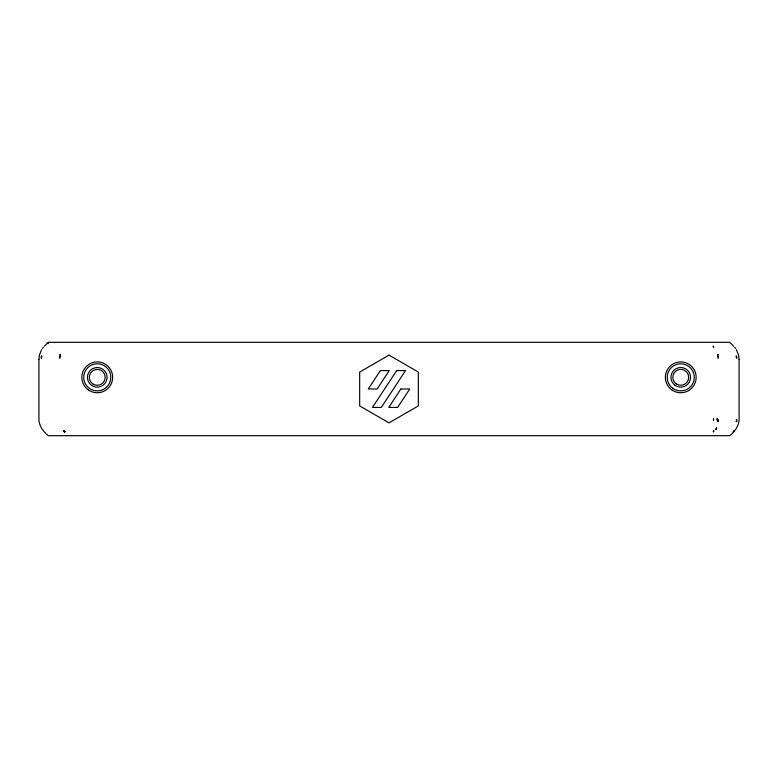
<?xml version="1.0" encoding="UTF-8"?>
<svg xmlns="http://www.w3.org/2000/svg" width="778" height="778" viewBox="0 0 778 778"><rect width="100%" height="100%" fill="white"/><g stroke="black" fill="none" stroke-linecap="round" stroke-linejoin="round"><path stroke-width="1.17" d="M38.9 359.417L39.415 355.031L41.652 349.633M713.552 430.74L713.212 431.809M713.523 431.809L713.951 430.74M733.207 431.809L734.169 430.74M42.469 348.418L43.373 347.26M733.401 431.809L734.335 430.74M44.365 346.191L48.236 342.32L729.764 342.32L733.635 346.191M734.626 347.26L735.531 348.418M736.348 349.633L738.585 355.031L739.1 359.417M63.903 430.74L64.788 431.809L64.603 430.74L64.914 431.809L64.175 431.809L63.903 430.74L64.35 431.809M713.757 347.26L713.377 346.191M64.243 430.74L64.623 431.809M713.086 346.191L713.397 347.26M739.1 359.387L739.1 418.613C739.295 425.537 734.84 431.44 729.764 435.68L48.236 435.68C43.16 431.44 38.706 425.537 38.9 418.613L38.9 359.387M48.236 342.32L48.236 343.73M713.514 418.613L713.504 420.071L713.514 418.613M717.248 418.613L717.219 420.071L717.248 418.613M41.691 357.763L41.127 357.929L41.691 357.763M59.556 357.763L60.081 357.929L59.556 357.763M718.454 420.071L717.861 420.071L718.454 420.071M736.328 420.071L736.873 420.071L736.328 420.071M41.847 356.149L41.263 356.47L41.847 356.149M59.712 356.149L60.198 356.47L59.712 356.149M718.327 421.53L717.744 421.53L718.327 421.53M736.202 421.53L736.737 421.53L736.202 421.53M59.964 354.564L60.383 355.031L59.964 354.564M61.452 349.633L61.452 349.633M716.713 427.939L716.13 428.367L716.713 427.939M716.1 429.31L715.604 429.582L716.1 429.31M380.374 370.591L368.276 389L377.126 389L389.224 370.591L380.374 370.591M396.683 370.591L372.477 407.409L381.317 407.409L405.523 370.591L396.683 370.591M400.874 389L388.776 407.409L397.626 407.409L409.724 389L400.874 389M718.036 354.564L717.617 355.031L718.036 354.564M718.288 356.149L717.802 356.47L718.288 356.149M389 355.138L359.669 372.069L359.669 405.931L389 422.862L418.331 405.931L418.331 372.069L389 355.138M718.444 357.763L717.919 357.929L718.444 357.763M716.548 349.633L716.548 349.633M736.737 356.47L736.153 356.149L736.737 356.47M736.873 357.929L736.309 357.763L736.873 357.929M671.91 389.943A15.404 15.404 0 0 0 696.096 378.672A15.404 15.404 0 0 0 674.244 363.365A15.404 15.404 0 0 0 671.91 389.943M88.41 389.953A15.404 15.404 0 0 0 112.596 378.672A15.404 15.404 0 0 0 90.744 363.365A15.404 15.404 0 0 0 88.41 389.953M672.989 388.416A13.537 13.537 0 0 0 694.239 378.507A13.537 13.537 0 0 0 675.032 365.057A13.537 13.537 0 0 0 672.989 388.416M89.489 388.416A13.537 13.537 0 0 0 110.739 378.507A13.537 13.537 0 0 0 91.532 365.057A13.537 13.537 0 0 0 89.489 388.416M675.129 385.363A9.803 9.803 0 0 0 690.514 378.186A9.803 9.803 0 0 0 676.607 368.441A9.803 9.803 0 0 0 675.129 385.363M91.629 385.363A9.803 9.803 0 0 0 107.014 378.186A9.803 9.803 0 0 0 93.107 368.441A9.803 9.803 0 0 0 91.629 385.363M676.199 383.826A7.936 7.936 0 0 0 688.656 378.02A7.936 7.936 0 0 0 677.395 370.134A7.936 7.936 0 0 0 676.199 383.826M92.699 383.826A7.936 7.936 0 0 0 105.156 378.02A7.936 7.936 0 0 0 93.895 370.134A7.936 7.936 0 0 0 92.699 383.826"/></g></svg>
